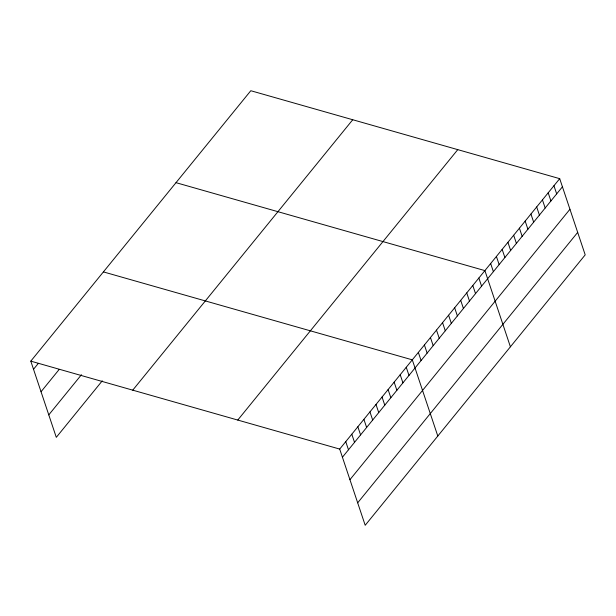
<?xml version="1.0" encoding="UTF-8"?>
<svg xmlns="http://www.w3.org/2000/svg" width="616" height="616" viewBox="0 0 616 616"><rect width="100%" height="100%" fill="white"/><g stroke="black" fill="none" stroke-linecap="round" stroke-linejoin="round"><path stroke-width="0.92" d="M30.8 361.138L250.804 90.721L559.705 178.663L585.2 254.862L365.196 525.279L339.701 449.079L30.8 361.138L56.295 437.337L102.271 380.819M33.526 369.277L38.361 363.332M41.041 391.738L59.19 369.431M48.779 414.876L81.451 374.721M132.74 390.159L352.737 119.743M237.768 420.058L457.765 149.642M339.701 449.079L559.705 178.663M342.427 457.218L562.431 186.802M349.942 479.679L569.946 209.263M357.68 502.818L577.685 232.401M175.999 182.667L484.908 270.609L510.402 346.8M103.403 271.902L412.304 359.844L437.799 436.036M553.953 185.739L556.672 193.871M548.194 192.808L550.92 200.947M542.442 199.884L545.168 208.015M536.69 206.953L539.416 215.092M530.938 214.029L533.656 222.16M525.178 221.098L527.904 229.237M519.427 228.174L522.152 236.305M513.675 235.243L516.4 243.382M507.923 242.319L510.641 250.45M502.163 249.388L504.889 257.526M496.411 256.464L499.137 264.595M490.659 263.533L493.385 271.671M478.855 278.039L481.581 286.178M472.803 285.478L475.529 293.616M466.751 292.916L469.477 301.055M460.706 300.354L463.425 308.485M454.654 307.784L457.38 315.923M448.602 315.223L451.328 323.361M442.558 322.661L445.276 330.8M436.505 330.099L439.223 338.238M430.453 337.537L433.179 345.668M424.401 344.968L427.127 353.107M418.356 352.406L421.075 360.545M406.252 367.282L408.978 375.413M400.207 374.713L402.926 382.852M394.155 382.151L396.873 390.29M388.103 389.589L390.829 397.728M382.051 397.027L384.777 405.166M376.006 404.458L378.725 412.597M369.954 411.896L372.68 420.035M363.902 419.334L366.628 427.473M357.858 426.773L360.576 434.911M351.805 434.211L354.523 442.342M345.753 441.641L348.479 449.78"/></g></svg>
